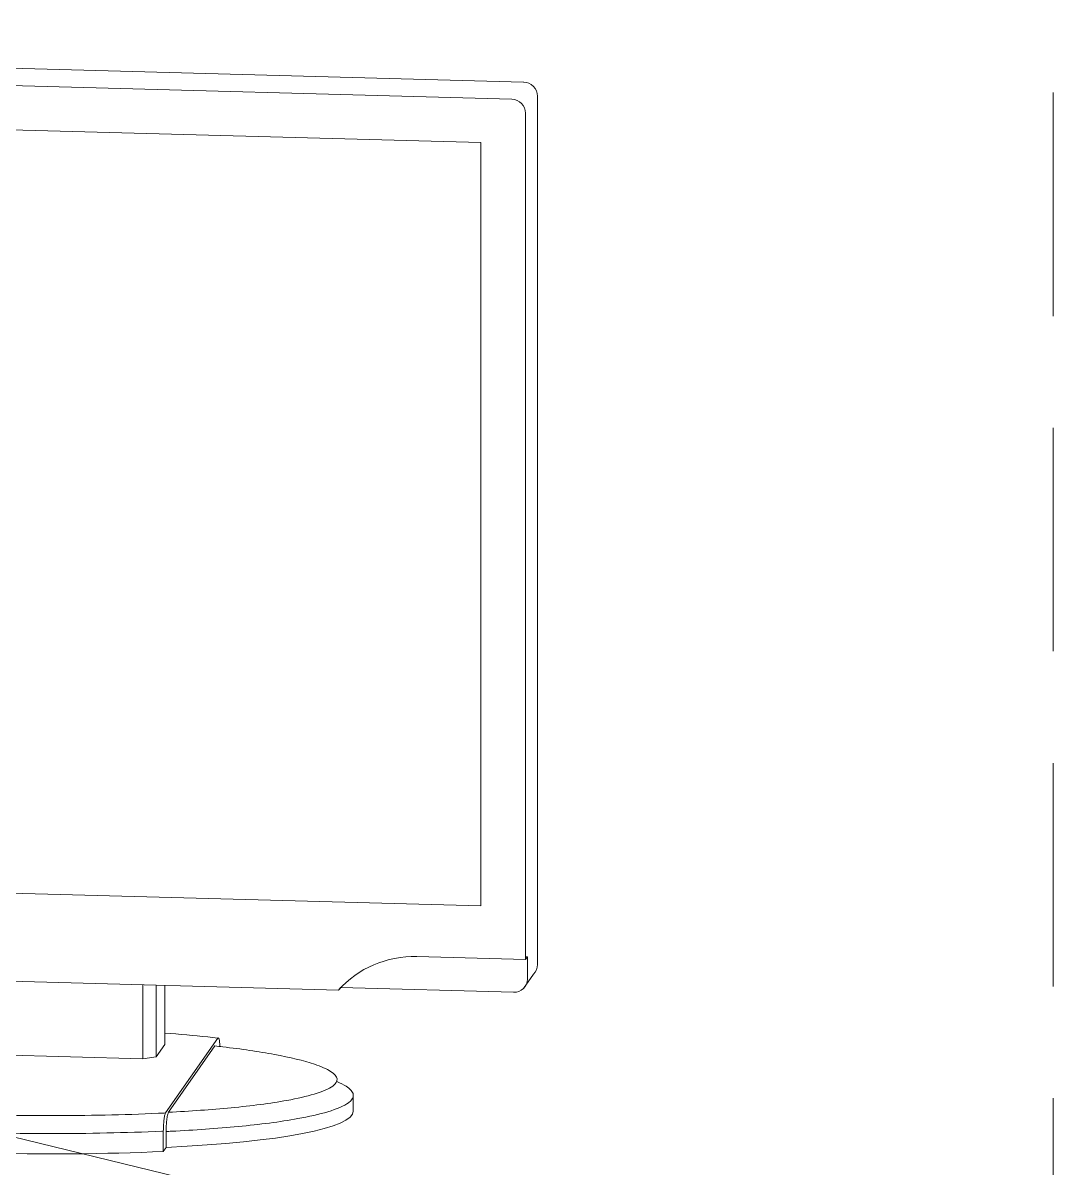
# Model space of a CAD drawing. Header units: millimetres. Extents: x 11706 to 18081, y 7308 to 12674.
# Drawn here: x 16187.4 to 16333.8, y 10630.2 to 10792.8 of the extents above; entities that cross this region are included whole.
import ezdxf

# ---------------------------------------------------------------- set-up
doc = ezdxf.new("R2010")
doc.units = ezdxf.units.MM
doc.linetypes.add('DASHED', pattern=[19.05, 12.7, -6.35])
doc.layers.get('0').update_dxf_attribs({"lineweight": 0})
doc.layers.add('COMPUTER', color=7, linetype='Continuous', lineweight=0)

# ---------------------------------------------------------------- blocks, each defined once
blk = doc.blocks.new('COMPUTER')
at = {"layer": 'COMPUTER', "color": 7}
blk.add_line((98995.9, 61954.8, -44.2), (98065.7, 62181.5, -44.2), dxfattribs=at)
blk = doc.blocks.new('LCD')
at = {"extrusion": (0.136423, 0.195822, -0.971104)}
for p, q in [((4233.19, 1898.88, -459), (3808.16, 1910.45, -516.37)), ((4238.92, 1530.75, -532.42), (4238.92, 1893.06, -459.37))]:
    blk.add_line(p, q, dxfattribs=at)
at = {"extrusion": (-0.136423, -0.195822, 0.971104)}
for p, q in [((3803.2, 1903.32, -481.04), (4228.23, 1891.75, -423.66)), ((4233.95, 1885.93, -424.03), (4233.95, 1532.89, -495.22)), ((4234.74, 1534.02, -500.83), (4233.95, 1534.04, -500.94)), ((4234.74, 1534.02, -500.83), (4234.74, 1524.76, -502.7)), ((4155.96, 1520.09, -508.76), (3875.47, 1527.72, -546.63)), ((4229.02, 1519.25, -504.61), (4156.74, 1521.22, -514.37))]:
    blk.add_line(p, q, dxfattribs=at)
at = {"color": 8, "extrusion": (-0.136423, -0.195822, 0.971104)}
for p, q in [((4215.26, 1873.62, -429.14), (3816.94, 1884.46, -482.91)), ((4215.26, 1555.28, -493.34), (4215.26, 1873.62, -429.14)), ((3816.94, 1566.12, -547.11), (4215.26, 1555.28, -493.34)), ((4188.67, 1534.12, -501.34), (4233.95, 1532.89, -495.22)), ((4074.32, 1522.31, -588.26), (4074.32, 1491.47, -594.48)), ((4074.32, 1491.47, -594.48), (3966.36, 1494.41, -609.06))]:
    blk.add_line(p, q, dxfattribs=at)
at = {"color": 8, "extrusion": (5.52429e-18, -0.980269, -0.19767)}
blk.add_line((4188.67, 1534.12, -501.34), (4233.95, 1532.89, -495.22), dxfattribs=at)
at = {"extrusion": (5.52429e-18, -0.980269, -0.19767)}
for p, q in [((4234.74, 1534.02, -500.83), (4233.95, 1534.04, -500.94)), ((4233.95, 1532.89, -495.22), (4234.74, 1534.02, -500.83)), ((4155.96, 1520.09, -508.76), (3875.47, 1527.72, -546.63)), ((4156.74, 1521.22, -514.37), (4155.96, 1520.09, -508.76)), ((4229.02, 1519.25, -504.61), (4156.74, 1521.22, -514.37))]:
    blk.add_line(p, q, dxfattribs=at)
for p, q in [((4237.24, 1526.79, -533.46), (4233.06, 1520.8, -503.73)), ((4162.13, 1476.14, -560.2), (4162.13, 1469.52, -561.53))]:
    blk.add_line(p, q)
at = {"color": 8, "extrusion": (0.60403, -0.157536, 0.781236)}
for p, q in [((4074.32, 1522.31, -588.26), (4074.32, 1491.47, -594.48)), ((4079.95, 1492.31, -598.67), (4079.95, 1522.16, -592.65)), ((4079.95, 1492.31, -598.67), (4074.32, 1491.47, -594.48))]:
    blk.add_line(p, q, dxfattribs=at)
at = {"color": 8, "extrusion": (0.990651, -0.026967, 0.133731)}
for p, q in [((4079.95, 1492.31, -598.67), (4079.95, 1522.16, -592.65)), ((4105.58, 1500.12, -637.39), (4083.82, 1468.88, -482.44)), ((4083.57, 1497.5, -624.4), (4079.95, 1492.31, -598.67)), ((4085.06, 1469.19, -491.57), (4104.34, 1496.87, -628.86)), ((4082.88, 1461.32, -477.07), (4082.88, 1452.84, -478.78)), ((4084.07, 1454.53, -487.19), (4084.07, 1461.15, -485.86))]:
    blk.add_line(p, q, dxfattribs=at)
at = {"extrusion": (0.796961, 0.119399, -0.592112)}
blk.add_line((4083.57, 1522.06, -619.45), (4083.57, 1497.5, -624.4), dxfattribs=at)
at = {"extrusion": (0.990651, -0.026967, 0.133731)}
for p, q in [((4083.57, 1522.06, -619.45), (4083.57, 1497.5, -624.4)), ((4082.88, 1452.84, -478.78), (4084.07, 1454.53, -487.19))]:
    blk.add_line(p, q, dxfattribs=at)
at = {"color": 8, "extrusion": (-1.38778e-17, 0.980269, 0.19767)}
for p, q in [((4105.58, 1500.12, -637.39), (4083.82, 1468.88, -482.44)), ((4083.57, 1497.5, -624.4), (4079.95, 1492.31, -598.67)), ((4085.06, 1469.19, -491.57), (4104.34, 1496.87, -628.86)), ((4074.32, 1491.47, -594.48), (3966.36, 1494.41, -609.06)), ((4079.95, 1492.31, -598.67), (4074.32, 1491.47, -594.48))]:
    blk.add_line(p, q, dxfattribs=at)
at = {"color": 8}
for p, q in [((4082.88, 1461.32, -477.07), (4082.88, 1452.84, -478.78)), ((4084.07, 1454.53, -487.19), (4084.07, 1461.15, -485.86))]:
    blk.add_line(p, q, dxfattribs=at)
at = {"extrusion": (1.38778e-17, -0.980269, -0.19767)}
blk.add_line((4082.88, 1452.84, -478.78), (4084.07, 1454.53, -487.19), dxfattribs=at)
at = {"extrusion": (0.136423, 0.195822, -0.971104)}
for centre, start, end in [((-2391.19, 3748.59, 1395.08), 55.9202, 145.9202), ((-2598.29, 3442.46, 1395.08), 145.9202, 190.9202)]:
    blk.add_arc(centre, 5.78, start, end, dxfattribs=at)
at = {"extrusion": (-0.136423, -0.195822, 0.971104)}
for centre, start, end in [((2391.19, 3748.59, -1358.7), 34.0798, 124.0798), ((2598.29, 3442.46, -1364.47), 304.0798, 34.0798)]:
    blk.add_arc(centre, 5.78, start, end, dxfattribs=at)
at = {"color": 8, "extrusion": (-0.136423, -0.195822, 0.971104)}
blk.add_arc((2584.26, 3391.94, -1358.7), 43.43, 124.0798, 173.5812, dxfattribs=at)
at = {"extrusion": (-2.42861e-17, 0.980269, 0.19767)}
blk.add_ellipse((4027.83, 1471.62, -571.91), major_axis=(133.74, -3.64, 18.05), ratio=0.666667, start_param=-1.047198, end_param=0.093137, dxfattribs=at)
at = {"extrusion": (2.42861e-17, -0.980269, -0.19767)}
blk.add_ellipse((4027.83, 1471.62, -571.91), major_axis=(133.74, -3.64, 18.05), ratio=0.666667, start_param=6.190048, end_param=7.330383, dxfattribs=at)
at = {"extrusion": (3.1225e-17, -0.980269, -0.19767)}
blk.add_ellipse((4020.4, 1471.82, -572.91), major_axis=(148.6, -4.05, 20.06), ratio=0.666667, start_param=7.330383, end_param=8.37758, dxfattribs=at)
at = {"extrusion": (-3.1225e-17, 0.980269, 0.19767)}
blk.add_ellipse((4020.4, 1471.82, -572.91), major_axis=(148.6, -4.05, 20.06), ratio=0.666667, start_param=-2.094395, end_param=-1.047198, dxfattribs=at)
for points, knots in [([(4083.57, 1502.23, -647.82), (4089.68, 1501.74, -645.4), (4095.64, 1501.19, -642.67), (4102.82, 1500.43, -638.91), (4104.2, 1500.28, -638.16), (4105.58, 1500.12, -637.39)], [163.275689, 163.275689, 163.275689, 163.275689, 182.886499, 182.886499, 187.634629, 187.634629, 187.634629, 187.634629]), ([(4083.57, 1502.23, -647.82), (4089.68, 1501.74, -645.4), (4095.64, 1501.19, -642.67), (4102.82, 1500.43, -638.91), (4104.2, 1500.28, -638.16), (4105.58, 1500.12, -637.39)], [163.275689, 163.275689, 163.275689, 163.275689, 182.886499, 182.886499, 187.634629, 187.634629, 187.634629, 187.634629]), ([(4105.58, 1500.12, -637.39), (4105.71, 1500.31, -638.32), (4105.84, 1500.31, -639.28), (4106.08, 1499.95, -641.09), (4106.18, 1499.6, -641.94), (4106.35, 1498.62, -643.37), (4106.41, 1498.02, -643.97), (4106.47, 1497.09, -644.57), (4106.48, 1496.86, -644.7), (4106.49, 1496.62, -644.81)], [0, 0, 0, 0, 2.863059, 2.863059, 5.595323, 5.595323, 8.121483, 8.121483, 8.921699, 8.921699, 8.921699, 8.921699]), ([(4105.58, 1500.12, -637.39), (4105.71, 1500.31, -638.32), (4105.84, 1500.31, -639.28), (4106.08, 1499.95, -641.09), (4106.18, 1499.6, -641.94), (4106.35, 1498.62, -643.37), (4106.41, 1498.02, -643.97), (4106.47, 1497.09, -644.57), (4106.48, 1496.86, -644.7), (4106.49, 1496.62, -644.81)], [0, 0, 0, 0, 2.863059, 2.863059, 5.595323, 5.595323, 8.121483, 8.121483, 8.921699, 8.921699, 8.921699, 8.921699])]:
    blk.add_open_spline(points, degree=3, knots=knots)
at = {"color": 8}
for points, knots in [([(4104.34, 1496.87, -628.86), (4105.46, 1496.74, -628.23), (4106.57, 1496.61, -627.59), (4115.38, 1495.55, -622.33), (4122.64, 1494.49, -617.06), (4135.67, 1492.06, -605.02), (4141.38, 1490.72, -598.37), (4148.71, 1488.28, -586.28), (4151.04, 1487.28, -581.31), (4154.3, 1485.22, -571.08), (4155.25, 1484.15, -565.79), (4155.48, 1482.08, -555.49), (4154.89, 1481.08, -550.58), (4151.98, 1478.92, -539.84), (4149.29, 1477.78, -534.18), (4142.62, 1475.79, -524.3), (4138.71, 1474.91, -519.93), (4127.52, 1472.88, -509.87), (4119.61, 1471.87, -504.87), (4102.82, 1470.24, -496.81), (4094.05, 1469.64, -493.8), (4085.06, 1469.19, -491.57)], [30.384803, 30.384803, 30.384803, 30.384803, 34.23476, 34.23476, 61.204418, 61.204418, 87.542622, 87.542622, 104.003999, 104.003999, 120.222353, 120.222353, 135.250147, 135.250147, 153.970902, 153.970902, 171.409402, 171.409402, 199.311002, 199.311002, 227.073505, 227.073505, 227.073505, 227.073505]), ([(4104.34, 1496.87, -628.86), (4105.46, 1496.74, -628.23), (4106.57, 1496.61, -627.59), (4115.38, 1495.55, -622.33), (4122.64, 1494.49, -617.06), (4135.67, 1492.06, -605.02), (4141.38, 1490.72, -598.37), (4148.71, 1488.28, -586.28), (4151.04, 1487.28, -581.31), (4154.3, 1485.22, -571.08), (4155.25, 1484.15, -565.79), (4155.48, 1482.08, -555.49), (4154.89, 1481.08, -550.58), (4151.98, 1478.92, -539.84), (4149.29, 1477.78, -534.18), (4142.62, 1475.79, -524.3), (4138.71, 1474.91, -519.93), (4127.52, 1472.88, -509.87), (4119.61, 1471.87, -504.87), (4102.82, 1470.24, -496.81), (4094.05, 1469.64, -493.8), (4085.06, 1469.19, -491.57)], [30.384803, 30.384803, 30.384803, 30.384803, 34.23476, 34.23476, 61.204418, 61.204418, 87.542622, 87.542622, 104.003999, 104.003999, 120.222353, 120.222353, 135.250147, 135.250147, 153.970902, 153.970902, 171.409402, 171.409402, 199.311002, 199.311002, 227.073505, 227.073505, 227.073505, 227.073505]), ([(4155.21, 1481.99, -589.2), (4156.74, 1481.35, -586.06), (4158.06, 1480.7, -582.81), (4160.91, 1478.89, -573.85), (4161.98, 1477.7, -567.93), (4162.24, 1475.37, -556.36), (4161.57, 1474.25, -550.81), (4158.3, 1471.81, -538.73), (4155.29, 1470.54, -532.41), (4147.91, 1468.33, -521.48), (4143.63, 1467.37, -516.71), (4131.51, 1465.17, -505.82), (4123.06, 1464.1, -500.49), (4105.2, 1462.37, -491.92), (4095.88, 1461.73, -488.74), (4085.61, 1461.22, -486.22), (4084.84, 1461.18, -486.04), (4084.07, 1461.15, -485.86)], [94.341539, 94.341539, 94.341539, 94.341539, 104.003999, 104.003999, 120.222353, 120.222353, 135.250147, 135.250147, 153.970902, 153.970902, 171.409402, 171.409402, 199.311002, 199.311002, 227.403999, 227.403999, 229.673797, 229.673797, 229.673797, 229.673797]), ([(4155.21, 1481.99, -589.2), (4156.74, 1481.35, -586.06), (4158.06, 1480.7, -582.81), (4160.91, 1478.89, -573.85), (4161.98, 1477.7, -567.93), (4162.24, 1475.37, -556.36), (4161.57, 1474.25, -550.81), (4158.3, 1471.81, -538.73), (4155.29, 1470.54, -532.41), (4147.91, 1468.33, -521.48), (4143.63, 1467.37, -516.71), (4131.51, 1465.17, -505.82), (4123.06, 1464.1, -500.49), (4105.2, 1462.37, -491.92), (4095.88, 1461.73, -488.74), (4085.61, 1461.22, -486.22), (4084.84, 1461.18, -486.04), (4084.07, 1461.15, -485.86)], [94.341539, 94.341539, 94.341539, 94.341539, 104.003999, 104.003999, 120.222353, 120.222353, 135.250147, 135.250147, 153.970902, 153.970902, 171.409402, 171.409402, 199.311002, 199.311002, 227.403999, 227.403999, 229.673797, 229.673797, 229.673797, 229.673797]), ([(4083.82, 1468.88, -482.44), (4082.83, 1468.83, -482.2), (4081.85, 1468.78, -481.97), (4066.25, 1468.07, -478.44), (4051.11, 1467.77, -476.94), (4026.56, 1467.79, -477.06), (4017.13, 1467.93, -477.73), (4003.23, 1468.3, -479.59), (3998.6, 1468.46, -480.36), (3986.61, 1468.94, -482.75), (3979.28, 1469.31, -484.6), (3960.55, 1470.48, -490.41), (3949.35, 1471.4, -494.97), (3937.59, 1472.66, -501.19), (3936.4, 1472.79, -501.84), (3935.22, 1472.92, -502.5)], [36.240535, 36.240535, 36.240535, 36.240535, 39.279977, 39.279977, 84.171379, 84.171379, 112.228506, 112.228506, 126.257069, 126.257069, 148.70277, 148.70277, 184.615892, 184.615892, 188.702348, 188.702348, 188.702348, 188.702348]), ([(4083.82, 1468.88, -482.44), (4082.83, 1468.83, -482.2), (4081.85, 1468.78, -481.97), (4066.25, 1468.07, -478.44), (4051.11, 1467.77, -476.94), (4026.56, 1467.79, -477.06), (4017.13, 1467.93, -477.73), (4003.23, 1468.3, -479.59), (3998.6, 1468.46, -480.36), (3986.61, 1468.94, -482.75), (3979.28, 1469.31, -484.6), (3960.55, 1470.48, -490.41), (3949.35, 1471.4, -494.97), (3937.59, 1472.66, -501.19), (3936.4, 1472.79, -501.84), (3935.22, 1472.92, -502.5)], [36.240535, 36.240535, 36.240535, 36.240535, 39.279977, 39.279977, 84.171379, 84.171379, 112.228506, 112.228506, 126.257069, 126.257069, 148.70277, 148.70277, 184.615892, 184.615892, 188.702348, 188.702348, 188.702348, 188.702348]), ([(4082.88, 1461.32, -477.07), (4082.88, 1462.07, -476.92), (4082.91, 1462.85, -476.92), (4082.99, 1464.4, -477.21), (4083.05, 1465.15, -477.5), (4083.2, 1466.55, -478.39), (4083.3, 1467.17, -478.99), (4083.47, 1467.97, -480.09), (4083.54, 1468.22, -480.53), (4083.68, 1468.62, -481.46), (4083.75, 1468.78, -481.94), (4083.82, 1468.88, -482.44)], [0, 0, 0, 0, 2.324505, 2.324505, 4.728393, 4.728393, 7.304012, 7.304012, 8.828217, 8.828217, 10.364072, 10.364072, 10.364072, 10.364072]), ([(4082.88, 1461.32, -477.07), (4082.88, 1462.07, -476.92), (4082.91, 1462.85, -476.92), (4082.99, 1464.4, -477.21), (4083.05, 1465.15, -477.5), (4083.2, 1466.55, -478.39), (4083.3, 1467.17, -478.99), (4083.47, 1467.97, -480.09), (4083.54, 1468.22, -480.53), (4083.68, 1468.62, -481.46), (4083.75, 1468.78, -481.94), (4083.82, 1468.88, -482.44)], [0, 0, 0, 0, 2.324505, 2.324505, 4.728393, 4.728393, 7.304012, 7.304012, 8.828217, 8.828217, 10.364072, 10.364072, 10.364072, 10.364072]), ([(4084.07, 1461.15, -485.86), (4084.07, 1461.96, -485.7), (4084.09, 1462.78, -485.69), (4084.17, 1464.43, -486), (4084.24, 1465.22, -486.32), (4084.41, 1466.71, -487.26), (4084.51, 1467.37, -487.89), (4084.69, 1468.22, -489.06), (4084.76, 1468.49, -489.53), (4084.91, 1468.92, -490.52), (4084.98, 1469.08, -491.04), (4085.06, 1469.19, -491.57)], [0, 0, 0, 0, 2.47091, 2.47091, 5.025903, 5.025903, 7.763465, 7.763465, 9.385463, 9.385463, 11.020333, 11.020333, 11.020333, 11.020333]), ([(4084.07, 1461.15, -485.86), (4084.07, 1461.96, -485.7), (4084.09, 1462.78, -485.69), (4084.17, 1464.43, -486), (4084.24, 1465.22, -486.32), (4084.41, 1466.71, -487.26), (4084.51, 1467.37, -487.89), (4084.69, 1468.22, -489.06), (4084.76, 1468.49, -489.53), (4084.91, 1468.92, -490.52), (4084.98, 1469.08, -491.04), (4085.06, 1469.19, -491.57)], [0, 0, 0, 0, 2.47091, 2.47091, 5.025903, 5.025903, 7.763465, 7.763465, 9.385463, 9.385463, 11.020333, 11.020333, 11.020333, 11.020333]), ([(4082.88, 1461.32, -477.07), (4082.69, 1461.31, -477.03), (4082.49, 1461.3, -476.98), (4067.15, 1460.6, -473.51), (4051.53, 1460.29, -471.97), (4026.24, 1460.31, -472.09), (4016.54, 1460.45, -472.78), (4002.24, 1460.84, -474.7), (3997.47, 1461, -475.49), (3985.13, 1461.49, -477.94), (3977.58, 1461.88, -479.85), (3958.28, 1463.08, -485.84), (3946.72, 1464.03, -490.55), (3935.68, 1465.21, -496.39), (3935.57, 1465.22, -496.44), (3934.29, 1465.32, -497.14)], [38.688713, 38.688713, 38.688713, 38.688713, 39.279977, 39.279977, 84.171379, 84.171379, 112.228506, 112.228506, 126.257069, 126.257069, 148.70277, 148.70277, 184.615892, 184.615892, 184.957172, 184.957172, 184.957172, 184.957172]), ([(4082.88, 1461.32, -477.07), (4082.69, 1461.31, -477.03), (4082.49, 1461.3, -476.98), (4067.15, 1460.6, -473.51), (4051.53, 1460.29, -471.97), (4026.24, 1460.31, -472.09), (4016.54, 1460.45, -472.78), (4002.24, 1460.84, -474.7), (3997.47, 1461, -475.49), (3985.13, 1461.49, -477.94), (3977.58, 1461.88, -479.85), (3958.28, 1463.08, -485.84), (3946.72, 1464.03, -490.55), (3935.68, 1465.21, -496.39), (3935.57, 1465.22, -496.44), (3935.47, 1465.23, -496.5)], [38.688713, 38.688713, 38.688713, 38.688713, 39.279977, 39.279977, 84.171379, 84.171379, 112.228506, 112.228506, 126.257069, 126.257069, 148.70277, 148.70277, 184.615892, 184.615892, 184.957172, 184.957172, 184.957172, 184.957172])]:
    blk.add_open_spline(points, degree=3, knots=knots, dxfattribs=at)

msp = doc.modelspace()

# ---------------------------------------------------------------- linework, layer by layer
at = {"linetype": 'DASHED', "ltscale": 2.5}
msp.add_lwpolyline([(15418.92, 10973.44), (16333.77, 10973.44), (16333.77, 10493.57), (15418.92, 10493.57)], close=True, dxfattribs=at)

# ---------------------------------------------------------------- block references
at = {"color": 1, "xscale": 0.3405860794493153, "yscale": 0.3405860794493153, "zscale": 0.3405860794493153}
msp.add_blockref('LCD', (14816.79, 10137.7, 161.81), dxfattribs=at)
at = {"xscale": 0.1276171875, "yscale": 0.1276171875, "zscale": 0.1276171875}
msp.add_blockref('COMPUTER', (3577.9, 2721.9, 5.64), dxfattribs=at)

doc.saveas('drawing.dxf')
